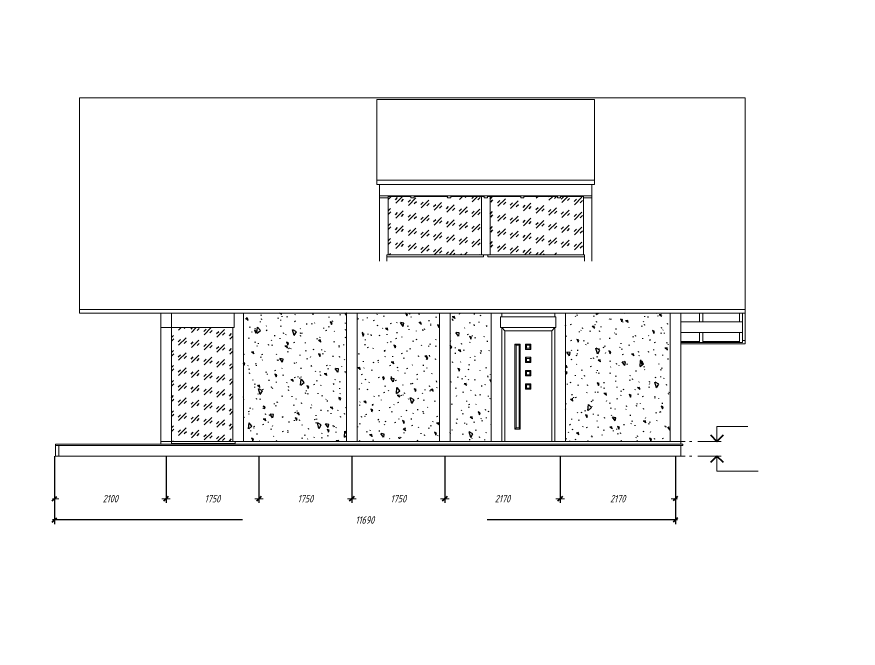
# Model space of a CAD drawing. Header units: millimetres. Extents: x 0 to 5040, y 0 to 770.
# Drawn here: x 4245.3 to 4641.3, y 0 to 297 of the extents above; entities that cross this region are included whole.
import ezdxf

# ---------------------------------------------------------------- set-up
doc = ezdxf.new("R2010")
doc.units = ezdxf.units.MM
for name, pattern in [('K5LT32768', [0]), ('K5LT_BASIC', [0]), ('K5LT_DASHED', [6, 4, -2]), ('K5LT_THIN', [0])]:
    doc.linetypes.add(name, pattern=pattern)
doc.layers.add('Системный слой', color=7, linetype='Continuous')
doc.styles.add('KDIMTEXTSTYLE', font='GOST_AU.SHX', dxfattribs={"width": 0.96, "oblique": 15, "height": 5})
doc.styles.add('KTEXTSTYLE', font='GOST_AU.SHX', dxfattribs={"width": 0.96, "height": 5})
doc.dimstyles.new('KDIMSTYLE (0.03)', dxfattribs={"dimtxt": 5, "dimasz": 1, "dimexe": 2, "dimexo": 0, "dimgap": 1, "dimtad": 1, "dimlfac": 40, "dimtxsty": 'KDIMTEXTSTYLE', "dimsah": 1, "dimcen": 0, "dimdle": 1, "dimadec": 0, "dimazin": 0, "dimtfac": 0.667, "dimtmove": 0, "dimatfit": 3, "dimfxl": 0, "dimtvp": 1, "dimtolj": 1, "dimtzin": 0, "dimarcsym": 0})
pattern_1 = [(45, (0, 0), (4e-16, 7.071068), [5, -3.5]), (45, (2.6517, 0.884), (4e-16, 7.071068), [1.5, -7]), (45, (-0.177, 1.591), (4e-16, 7.071068), [1.5, -7])]

# ---------------------------------------------------------------- blocks, each defined once
blk = doc.blocks.new('U106')
at = {"layer": 'Системный слой', "color": 7, "linetype": 'K5LT_THIN', "lineweight": 18}
for p, q in [((4574.89, 97.3), (4574.89, 104.3)), ((4574.89, 104.3), (4589.42, 104.3)), ((4565.9, 97.3), (4576.89, 97.3))]:
    blk.add_line(p, q, dxfattribs=at)
at = {"layer": 'Системный слой', "color": 5, "linetype": 'K5LT_BASIC', "lineweight": 40}
for p, q in [((4571.89, 100.3), (4574.89, 97.3)), ((4574.89, 97.3), (4577.89, 100.3))]:
    blk.add_line(p, q, dxfattribs=at)
blk = doc.blocks.new('U107')
at = {"layer": 'Системный слой', "color": 7, "linetype": 'K5LT_THIN', "lineweight": 18}
for p, q in [((4565.9, 90.3), (4576.89, 90.3)), ((4574.89, 90.3), (4574.89, 83.3)), ((4574.89, 83.3), (4594.27, 83.3))]:
    blk.add_line(p, q, dxfattribs=at)
at = {"layer": 'Системный слой', "color": 5, "linetype": 'K5LT_BASIC', "lineweight": 40}
for p, q in [((4574.89, 90.3), (4571.89, 87.3)), ((4577.89, 87.3), (4574.89, 90.3))]:
    blk.add_line(p, q, dxfattribs=at)
blk = doc.blocks.new('U105')
at = {"layer": 'Системный слой', "color": 7, "linetype": 'K5LT_DASHED', "lineweight": 18}
for p, q in [((4399.89, 97.3), (4563.09, 97.3)), ((4399.89, 90.3), (4563.09, 90.3))]:
    blk.add_line(p, q, dxfattribs=at)
at = {"layer": 'Системный слой'}
for name in ['U106', 'U107']:
    blk.add_blockref(name, (0, 0), dxfattribs=at)
blk = doc.blocks.new('U108')
at = {"layer": 'Системный слой', "color": 7, "linetype": 'K5LT32768', "lineweight": 18}
for p, q in [((4588.17, 258.92), (4274.8, 258.92)), ((4274.8, 159.27), (4274.8, 258.92)), ((4414.8, 258.17), (4517.3, 258.17)), ((4414.8, 258.17), (4414.8, 220.12)), ((4517.3, 220.12), (4517.3, 258.17)), ((4588.17, 258.92), (4588.17, 159.27)), ((4414.8, 220.12), (4517.3, 220.12)), ((4414.8, 220.12), (4414.8, 218.2)), ((4416.05, 218.2), (4414.8, 218.2)), ((4516.05, 218.2), (4416.05, 218.2)), ((4416.05, 218.2), (4416.05, 212.79)), ((4517.3, 218.2), (4516.05, 218.2)), ((4516.05, 218.2), (4516.05, 212.79)), ((4517.3, 218.2), (4517.3, 220.12)), ((4420.05, 212.79), (4416.05, 212.79)), ((4416.05, 211.92), (4416.05, 212.79)), ((4420.05, 211.92), (4416.05, 211.92)), ((4416.05, 182.12), (4416.05, 211.92)), ((4420.05, 212.79), (4420.05, 212.49)), ((4430.8, 212.79), (4420.05, 212.79)), ((4430.8, 212.49), (4420.05, 212.49)), ((4420.05, 212.49), (4420.05, 211.92)), ((4420.05, 185.05), (4420.05, 211.92)), ((4430.8, 212.49), (4430.8, 212.79)), ((4432.3, 212.79), (4430.8, 212.79)), ((4430.8, 211.92), (4430.8, 212.49)), ((4432.3, 211.92), (4430.8, 211.92)), ((4432.3, 212.79), (4432.3, 212.49)), ((4448.05, 212.79), (4432.3, 212.79)), ((4432.3, 212.49), (4432.3, 211.92)), ((4448.05, 212.49), (4432.3, 212.49)), ((4448.05, 212.49), (4448.05, 212.79)), ((4449.55, 212.79), (4448.05, 212.79)), ((4448.05, 211.92), (4448.05, 212.49)), ((4449.55, 211.92), (4448.05, 211.92)), ((4449.55, 212.79), (4449.55, 212.49)), ((4465.3, 212.79), (4449.55, 212.79)), ((4449.55, 212.49), (4449.55, 211.92)), ((4464.05, 212.49), (4449.55, 212.49)), ((4464.05, 185.05), (4464.05, 212.49)), ((4465.3, 212.49), (4464.05, 212.49)), ((4465.3, 212.49), (4465.3, 212.79)), ((4466.8, 212.79), (4465.3, 212.79)), ((4465.3, 211.92), (4465.3, 212.49)), ((4466.8, 211.92), (4465.3, 211.92)), ((4466.8, 212.79), (4466.8, 212.49)), ((4482.55, 212.79), (4466.8, 212.79)), ((4466.8, 212.49), (4466.8, 211.92)), ((4468.05, 212.49), (4466.8, 212.49)), ((4468.05, 212.49), (4468.05, 185.05)), ((4482.55, 212.49), (4468.05, 212.49)), ((4482.55, 212.49), (4482.55, 212.79)), ((4484.05, 212.79), (4482.55, 212.79)), ((4482.55, 211.92), (4482.55, 212.49)), ((4484.05, 211.92), (4482.55, 211.92)), ((4484.05, 212.79), (4484.05, 212.49)), ((4499.8, 212.79), (4484.05, 212.79)), ((4484.05, 212.49), (4484.05, 211.92)), ((4499.8, 212.49), (4484.05, 212.49)), ((4499.8, 212.49), (4499.8, 212.79)), ((4501.3, 212.79), (4499.8, 212.79)), ((4499.8, 211.92), (4499.8, 212.49)), ((4501.3, 211.92), (4499.8, 211.92)), ((4501.3, 212.79), (4501.3, 212.49)), ((4512.05, 212.79), (4501.3, 212.79)), ((4501.3, 212.49), (4501.3, 211.92)), ((4512.05, 212.49), (4501.3, 212.49)), ((4512.05, 212.49), (4512.05, 212.79)), ((4516.05, 212.79), (4512.05, 212.79)), ((4512.05, 211.92), (4512.05, 212.49)), ((4516.05, 211.92), (4512.05, 211.92)), ((4512.05, 185.05), (4512.05, 211.92)), ((4516.05, 212.79), (4516.05, 211.92)), ((4516.05, 182.12), (4516.05, 211.92)), ((4420.05, 185.05), (4419.55, 185.05)), ((4419.55, 185.05), (4419.55, 184.05)), ((4419.55, 184.05), (4465.05, 184.05)), ((4419.55, 182.12), (4419.55, 184.05)), ((4420.05, 185.05), (4464.05, 185.05)), ((4464.05, 185.05), (4465.05, 185.05)), ((4465.05, 184.05), (4465.05, 185.05)), ((4467.05, 185.05), (4465.05, 185.05)), ((4467.05, 184.05), (4467.05, 185.05)), ((4467.05, 185.05), (4468.05, 185.05)), ((4467.05, 184.05), (4512.55, 184.05)), ((4468.05, 185.05), (4512.05, 185.05)), ((4512.55, 185.05), (4512.05, 185.05)), ((4512.55, 184.05), (4512.55, 185.05)), ((4512.55, 182.12), (4512.55, 184.05)), ((4274.8, 159.27), (4274.8, 157.64)), ((4274.8, 159.27), (4588.17, 159.27)), ((4588.17, 159.27), (4588.17, 157.64)), ((4313.05, 157.64), (4274.8, 157.64)), ((4313.05, 157.64), (4318.05, 157.64)), ((4313.05, 157.64), (4313.05, 150.8)), ((4318.05, 157.64), (4318.05, 150.8)), ((4318.05, 157.64), (4347.55, 157.64)), ((4347.55, 150.8), (4347.55, 157.64)), ((4347.55, 157.64), (4352.05, 157.64)), ((4352.05, 157.64), (4352.05, 97.3)), ((4352.05, 157.64), (4400.55, 157.64)), ((4400.55, 157.64), (4400.55, 97.3)), ((4400.55, 157.64), (4405.55, 157.64)), ((4405.55, 97.3), (4405.55, 157.64)), ((4405.55, 157.64), (4444.3, 157.64)), ((4444.3, 157.64), (4444.3, 97.3)), ((4444.3, 157.64), (4449.3, 157.64)), ((4449.3, 97.3), (4449.3, 157.64)), ((4449.3, 157.64), (4468.55, 157.64)), ((4468.55, 157.64), (4468.55, 97.3)), ((4468.55, 157.64), (4473.55, 157.64)), ((4473.05, 150.8), (4473.05, 155.8)), ((4473.05, 155.8), (4473.55, 155.8)), ((4473.55, 155.8), (4473.55, 157.64)), ((4473.55, 157.64), (4498.55, 157.64)), ((4473.55, 155.8), (4498.55, 155.8)), ((4498.55, 157.64), (4498.55, 155.8)), ((4498.55, 157.64), (4503.55, 157.64)), ((4498.55, 155.8), (4499.05, 155.8)), ((4499.05, 150.8), (4499.05, 155.8)), ((4503.55, 97.3), (4503.55, 157.64)), ((4503.55, 157.64), (4552.8, 157.64)), ((4552.8, 97.3), (4552.8, 157.64)), ((4552.8, 157.64), (4557.8, 157.64)), ((4557.8, 157.64), (4566.67, 157.64)), ((4557.8, 153.55), (4557.8, 157.64)), ((4566.67, 157.64), (4568.17, 157.64)), ((4566.67, 157.64), (4566.67, 153.55)), ((4568.17, 157.64), (4585.42, 157.64)), ((4568.17, 157.64), (4568.17, 153.55)), ((4585.42, 157.64), (4586.92, 157.64)), ((4585.42, 157.64), (4585.42, 153.55)), ((4586.92, 153.55), (4586.92, 157.64)), ((4586.92, 157.64), (4588.17, 157.64)), ((4588.17, 144.75), (4588.17, 157.64)), ((4313.05, 97.3), (4313.05, 150.8)), ((4318.05, 150.8), (4313.05, 150.8)), ((4318.05, 150.8), (4318.05, 97.3)), ((4318.05, 150.8), (4318.05, 97.3)), ((4318.05, 150.8), (4318.05, 150.8)), ((4318.05, 150.8), (4347.05, 150.8)), ((4347.05, 97.3), (4347.05, 150.8)), ((4347.05, 150.8), (4347.55, 150.8)), ((4473.55, 150.8), (4473.05, 150.8)), ((4473.55, 150.8), (4473.55, 97.3)), ((4473.55, 150.8), (4475, 149.35)), ((4473.55, 150.8), (4498.55, 150.8)), ((4498.55, 150.8), (4497.1, 149.35)), ((4498.55, 97.3), (4498.55, 150.8)), ((4499.05, 150.8), (4498.55, 150.8)), ((4566.67, 153.55), (4557.8, 153.55)), ((4557.8, 153.55), (4557.8, 148.55)), ((4566.67, 153.55), (4568.17, 153.55)), ((4585.42, 153.55), (4568.17, 153.55)), ((4585.42, 153.55), (4585.67, 153.55)), ((4585.67, 153.55), (4586.92, 153.55)), ((4586.92, 153.55), (4586.92, 148.55)), ((4475, 149.35), (4497.1, 149.35)), ((4475, 97.3), (4475, 149.35)), ((4497.1, 149.35), (4497.1, 97.3)), ((4557.8, 148.55), (4566.67, 148.55)), ((4557.8, 144.23), (4557.8, 148.55)), ((4566.67, 148.55), (4566.67, 144.23)), ((4566.67, 148.55), (4568.17, 148.55)), ((4568.17, 144.23), (4568.17, 148.55)), ((4568.17, 148.55), (4585.42, 148.55)), ((4585.42, 148.55), (4585.42, 144.23)), ((4585.42, 148.55), (4585.67, 148.55)), ((4585.67, 148.55), (4586.92, 148.55)), ((4586.92, 144.75), (4586.92, 148.55)), ((4482.3, 143.08), (4479.8, 143.08)), ((4479.8, 143.08), (4479.8, 103.08)), ((4480.3, 142.58), (4479.8, 143.08)), ((4480.3, 142.58), (4480.3, 103.58)), ((4480.3, 142.58), (4481.8, 142.58)), ((4481.8, 142.58), (4482.3, 143.08)), ((4481.8, 103.58), (4481.8, 142.58)), ((4482.3, 103.08), (4482.3, 143.08)), ((4487.3, 143.08), (4484.8, 143.08)), ((4484.8, 143.08), (4484.8, 140.58)), ((4485.3, 142.58), (4484.8, 143.08)), ((4485.3, 142.58), (4485.3, 141.08)), ((4485.3, 142.58), (4486.8, 142.58)), ((4486.8, 142.58), (4487.3, 143.08)), ((4486.8, 141.08), (4486.8, 142.58)), ((4487.3, 140.58), (4487.3, 143.08)), ((4566.67, 144.23), (4557.8, 144.23)), ((4557.8, 144.23), (4557.8, 143.86)), ((4586.92, 143.86), (4557.8, 143.86)), ((4557.8, 143.13), (4557.8, 143.86)), ((4588.17, 143.13), (4557.8, 143.13)), ((4557.8, 143.13), (4557.8, 97.3)), ((4566.67, 144.23), (4566.67, 143.87)), ((4566.67, 143.87), (4568.17, 143.87)), ((4585.42, 144.23), (4568.17, 144.23)), ((4568.17, 143.87), (4568.17, 144.23)), ((4585.42, 144.23), (4585.42, 143.87)), ((4585.42, 143.87), (4586.92, 143.87)), ((4586.92, 144.75), (4588.17, 144.75)), ((4586.92, 143.87), (4586.92, 144.75)), ((4586.92, 143.86), (4586.92, 143.87)), ((4588.17, 143.13), (4588.17, 144.75)), ((4485.3, 141.08), (4484.8, 140.58)), ((4484.8, 140.58), (4487.3, 140.58)), ((4485.3, 141.08), (4486.8, 141.08)), ((4486.8, 141.08), (4487.3, 140.58)), ((4484.8, 136.83), (4484.8, 134.33)), ((4487.3, 136.83), (4484.8, 136.83)), ((4485.3, 136.33), (4484.8, 136.83)), ((4485.3, 134.83), (4484.8, 134.33)), ((4485.3, 136.33), (4485.3, 134.83)), ((4485.3, 136.33), (4486.8, 136.33)), ((4485.3, 134.83), (4486.8, 134.83)), ((4486.8, 136.33), (4487.3, 136.83)), ((4486.8, 134.83), (4486.8, 136.33)), ((4486.8, 134.83), (4487.3, 134.33)), ((4487.3, 134.33), (4487.3, 136.83)), ((4484.8, 134.33), (4487.3, 134.33)), ((4484.8, 130.58), (4484.8, 128.08)), ((4487.3, 130.58), (4484.8, 130.58)), ((4485.3, 130.08), (4484.8, 130.58)), ((4485.3, 128.58), (4484.8, 128.08)), ((4484.8, 128.08), (4487.3, 128.08)), ((4485.3, 130.08), (4485.3, 128.58)), ((4485.3, 130.08), (4486.8, 130.08)), ((4485.3, 128.58), (4486.8, 128.58)), ((4486.8, 130.08), (4487.3, 130.58)), ((4486.8, 128.58), (4486.8, 130.08)), ((4486.8, 128.58), (4487.3, 128.08)), ((4487.3, 128.08), (4487.3, 130.58)), ((4484.8, 124.33), (4484.8, 121.83)), ((4487.3, 124.33), (4484.8, 124.33)), ((4485.3, 123.83), (4484.8, 124.33)), ((4485.3, 123.83), (4485.3, 122.33)), ((4485.3, 123.83), (4486.8, 123.83)), ((4486.8, 123.83), (4487.3, 124.33)), ((4486.8, 122.33), (4486.8, 123.83)), ((4487.3, 121.83), (4487.3, 124.33)), ((4485.3, 122.33), (4484.8, 121.83)), ((4484.8, 121.83), (4487.3, 121.83)), ((4485.3, 122.33), (4486.8, 122.33)), ((4486.8, 122.33), (4487.3, 121.83)), ((4480.3, 103.58), (4479.8, 103.08)), ((4479.8, 103.08), (4482.3, 103.08)), ((4480.3, 103.58), (4481.8, 103.58)), ((4481.8, 103.58), (4482.3, 103.08)), ((4313.05, 96), (4263.55, 96)), ((4263.55, 95.3), (4263.55, 96)), ((4265.05, 95.3), (4263.55, 95.3)), ((4263.55, 95.3), (4263.55, 90.3)), ((4265.05, 95.3), (4265.05, 90.3)), ((4557.8, 95.3), (4265.05, 95.3)), ((4313.05, 97.3), (4318.05, 97.3)), ((4313.05, 97.3), (4313.05, 96)), ((4313.05, 96), (4318.05, 96)), ((4318.05, 96.3), (4318.05, 97.3)), ((4318.05, 97.3), (4347.05, 97.3)), ((4318.05, 96), (4318.05, 96.3)), ((4318.05, 96.3), (4348.05, 96.3)), ((4318.05, 96), (4557.8, 96)), ((4348.05, 97.3), (4347.05, 97.3)), ((4348.05, 96.3), (4348.05, 97.3)), ((4352.05, 97.3), (4348.05, 97.3)), ((4352.05, 97.3), (4400.55, 97.3)), ((4400.55, 97.3), (4405.55, 97.3)), ((4405.55, 97.3), (4444.3, 97.3)), ((4444.3, 97.3), (4449.3, 97.3)), ((4449.3, 97.3), (4468.55, 97.3)), ((4468.55, 97.3), (4473.55, 97.3)), ((4473.55, 97.3), (4475, 97.3)), ((4475, 97.3), (4497.1, 97.3)), ((4497.1, 97.3), (4498.55, 97.3)), ((4498.55, 97.3), (4503.55, 97.3)), ((4503.55, 97.3), (4552.8, 97.3)), ((4557.8, 97.3), (4552.8, 97.3)), ((4557.8, 96), (4557.8, 97.3)), ((4558.8, 96), (4557.8, 96)), ((4557.8, 95.3), (4558.8, 95.3)), ((4557.8, 95.3), (4557.8, 90.3)), ((4558.8, 95.3), (4558.8, 96)), ((4263.55, 90.3), (4265.05, 90.3)), ((4557.8, 90.3), (4265.05, 90.3))]:
    blk.add_line(p, q, dxfattribs=at)
blk = doc.blocks.new('KDIMARROW_03')
at = {"layer": 'Системный слой', "color": 0, "linetype": 'K5LT_BASIC', "lineweight": 40}
blk.add_line((-1.06, -1.06), (1.06, 1.06), dxfattribs=at)
at = {"layer": 'Системный слой', "color": 0, "linetype": 'K5LT_THIN', "lineweight": 18}
for q in [(-1, 0), (2, 0)]:
    blk.add_line((0, 0), q, dxfattribs=at)

msp = doc.modelspace()

# ---------------------------------------------------------------- hatches: boundary and pattern name
at = {"layer": 'Системный слой'}
h = msp.add_hatch(dxfattribs=at)
h.set_pattern_fill('', angle=45, style=0, pattern_type=0)
h.set_pattern_definition(pattern_1)
h.paths.add_polyline_path([(4420.04696, 185.05096), (4464.04696, 185.05096), (4464.04696, 212.48837), (4449.54696, 212.48837), (4449.54696, 211.922), (4448.04696, 211.922), (4448.04696, 212.48837), (4432.29696, 212.48837), (4432.29696, 211.922), (4430.79696, 211.922), (4430.79696, 212.48837), (4420.04696, 212.48837), (4420.04696, 211.922)])
h.paths.add_polyline_path([(4468.04696, 185.05096), (4512.04696, 185.05096), (4512.04696, 211.922), (4512.04696, 212.48837), (4501.29696, 212.48837), (4501.29696, 211.922), (4499.79696, 211.922), (4499.79696, 212.48837), (4484.04696, 212.48837), (4484.04696, 211.922), (4482.54696, 211.922), (4482.54696, 212.48837), (4468.04696, 212.48837)])
h = msp.add_hatch(dxfattribs=at)
h.set_pattern_fill('', angle=40, style=0, pattern_type=0)
h.set_pattern_definition([(40, (7.66, 6.428), (-20.5692, 24.51342), [2, -30]), (130, (9.193, 7.713), (-24.51342, -20.5692), [2, -30]), (85, (7.66, 6.428), (-20.56883, 24.51297), [2.828, -42.426]), (60, (9.193, 7.713), (-27.71281, 16), [2, -30]), (150, (10.192, 9.445), (-16, -27.71281), [2, -30]), (105, (9.193, 7.713), (-27.7123, 15.99971), [2.828, -42.426]), (80, (16.853, 14.141), (-26.0974, 4.60168), [1.5, -25]), (170, (17.114, 15.618), (-4.60168, -26.0974), [1.5, -25]), (125, (16.853, 14.141), (-26.09695, 4.601596), [2.121, -35.355]), (100, (-18.796, -15.771), (-15.756924, -2.77837), [1, -15]), (190, (-18.97, -14.787), (2.77837, -15.756924), [1, -15]), (145, (-18.796, -15.771), (-15.75733, -2.778442), [1.414, -21.213]), (70, (1.233, 14.088), (-15.03508, 5.47232), [1, -15]), (160, (1.575, 15.028), (-5.47232, -15.03508), [1, -15]), (115, (1.233, 14.088), (-15.03547, 5.472463), [1.414, -21.213]), (85, (0, 0), (-9.351857, 7.84492), [0.3, -10]), (65, (0, 0), (-2.4184476, 6.64463), [0.3, -10]), (105, (0, 0), (-6.1930747, 7.6580563), [0.5, -12]), (110, (0, 0), (-7.945929, 1.36463), [0.5, -7])])
h.paths.add_polyline_path([(4503.54696, 157.64481), (4503.54696, 97.30093), (4552.79696, 97.30094), (4552.79696, 157.64481)])
h.paths.add_polyline_path([(4449.29696, 157.64481), (4449.29696, 97.30093), (4468.54696, 97.30093), (4468.54696, 157.64481)])
h.paths.add_polyline_path([(4405.54696, 157.64481), (4405.54696, 97.30093), (4444.29696, 97.30093), (4444.29696, 157.64481)])
h.paths.add_polyline_path([(4400.54696, 97.30093), (4400.54696, 157.64481), (4352.04838, 157.64481), (4352.04838, 97.30093)])
h = msp.add_hatch(dxfattribs=at)
h.set_pattern_fill('', angle=45, style=0, pattern_type=0)
h.set_pattern_definition(pattern_1)
h.paths.add_polyline_path([(4347.04838, 97.30096), (4347.04838, 150.80096), (4318.04838, 150.80096), (4318.04838, 97.30096)])

# ---------------------------------------------------------------- block references
for name in ['U108', 'U105']:
    msp.add_blockref(name, (0, 0), dxfattribs=at)

# ---------------------------------------------------------------- dimensions: what is measured, and where the dimension line sits
at = {"layer": 'Системный слой', "color": 7}
for base, p1, p2, location in [((4263.04696, 70.30094), (4315.54696, 90.30094), (4263.04696, 90.30094), (4289.29696, 70.30094)), ((4263.04696, 60.30094), (4555.29696, 90.30094), (4263.04696, 90.30094), (4409.17196, 60.30094)), ((4315.54696, 70.30094), (4359.29696, 90.30094), (4315.54696, 90.30094), (4337.42196, 70.30094)), ((4359.29696, 70.30094), (4403.04696, 90.30094), (4359.29696, 90.30094), (4381.17196, 70.30094)), ((4403.04696, 70.30094), (4446.79696, 90.30094), (4403.04696, 90.30094), (4424.92196, 70.30094)), ((4446.79696, 70.30094), (4501.04696, 90.30094), (4446.79696, 90.30094), (4473.92196, 70.30094)), ((4501.04696, 70.30094), (4555.29696, 90.30094), (4501.04696, 90.30094), (4528.17196, 70.30094))]:
    msp.add_linear_dim(base=base, p1=p1, p2=p2, location=location, dimstyle='KDIMSTYLE (0.03)', override={"dimexo": 0, "dimpost": '\\H3.5;\\W0.965;\\Q15;<>', "dimblk1": 'KDIMARROW_03', "dimblk2": 'KDIMARROW_03', "dimse1": 0, "dimse2": 0, "dimclrt": 7, "dimtolj": 1}, dxfattribs=at).render()

doc.saveas('drawing.dxf')
